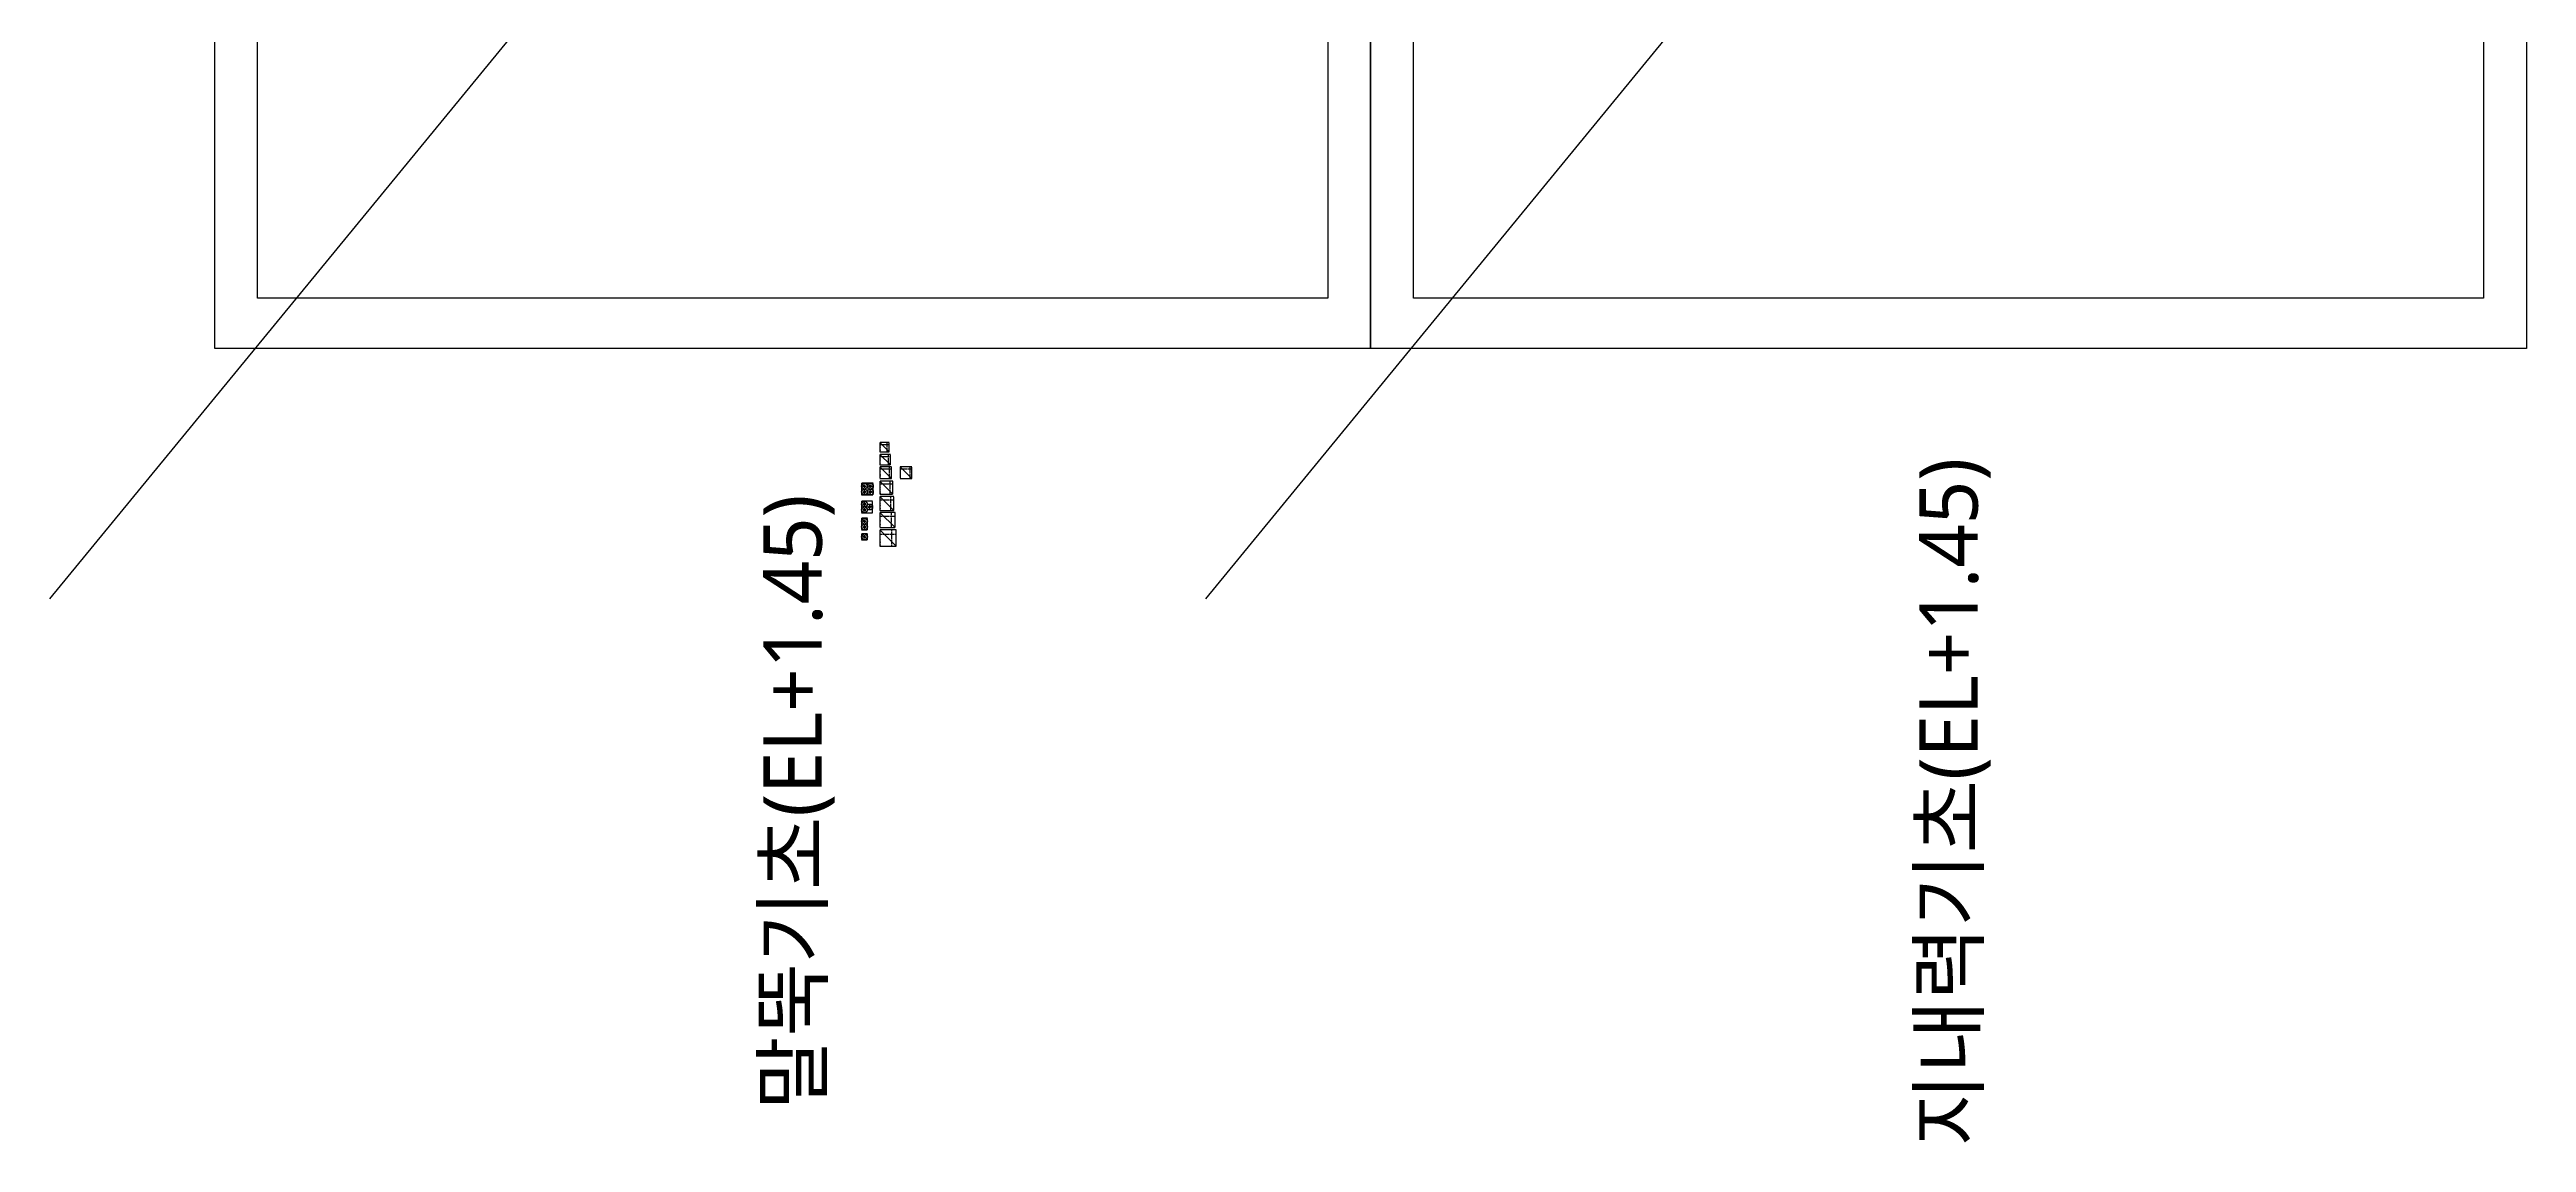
# Model space of a CAD drawing. Header units: millimetres. Extents: x 262481 to 2519995, y -394348 to 364571.
# Drawn here: x 1883556 to 2519995, y -302462 to -21688 of the extents above; entities that cross this region are included whole.
import ezdxf
from ezdxf.enums import TextEntityAlignment as Align

# ---------------------------------------------------------------- set-up
doc = ezdxf.new("R2010")
doc.units = ezdxf.units.MM
doc.header["$LTSCALE"] = 65
for name, pattern in [('XS-기초$0$CONTINOUS', [0]), ('XS-기초$0$HID', [2.3, 1.5, -0.8]), ('XS-기초$0$HID2', [7.5, 6, -1.5])]:
    doc.linetypes.add(name, pattern=pattern)
doc.layers.add('XS-기초$0$220126', color=20, linetype='Continuous', plot=False)
doc.layers.add('XS-기초$0$DEFPOINT', color=144, linetype='Continuous', plot=False)
for name, color, linetype in [('XS-기초$0$BAR-B', 2, 'XS-기초$0$HID2'), ('XS-기초$0$MAT', 3, 'XS-기초$0$HID'), ('XS-기초$0$PILE-P', 3, 'XS-기초$0$HID'), ('XS-기초$0$TEXT', 3, 'Continuous'), ('XS-기초$0$하부보강', 7, 'XS-기초$0$HID')]:
    doc.layers.add(name, color=color, linetype=linetype)
doc.styles.add('XS-기초$0$맑은고딕', font='malgun.ttf')

# ---------------------------------------------------------------- blocks, each defined once
blk = doc.blocks.new('XS-기초$0$PILE-P')
at = {"layer": 'XS-기초$0$DEFPOINT'}
blk.add_circle((0, 0), 750, dxfattribs=at)
at = {"layer": 'XS-기초$0$PILE-P', "color": 4, "linetype": 'XS-기초$0$CONTINOUS'}
for p, q in [((-450, 0), (450, 0)), ((0, -450), (0, 450))]:
    blk.add_line(p, q, dxfattribs=at)
at = {"layer": 'XS-기초$0$PILE-P', "linetype": 'XS-기초$0$HID', "ltscale": 0.7}
blk.add_circle((0, 0), 300, dxfattribs=at)
blk = doc.blocks.new('XS-기초$0$PF1')
at = {"layer": 'XS-기초$0$MAT', "linetype": 'XS-기초$0$HID'}
blk.add_lwpolyline([(-750, -750), (750, -750), (750, 750), (-750, 750)], close=True, dxfattribs=at)
at = {"layer": 'XS-기초$0$PILE-P', "rotation": 270}
blk.add_blockref('XS-기초$0$PILE-P', (0, 0), dxfattribs=at)
at = {"layer": 'XS-기초$0$DEFPOINT', "color": 1, "style": 'XS-기초$0$맑은고딕'}
blk.add_text('PF1-THK900', height=100, dxfattribs=at).set_placement((-700, 850), align=Align.MIDDLE_LEFT)
blk = doc.blocks.new('XS-기초$0$PF2')
at = {"layer": 'XS-기초$0$MAT', "linetype": 'XS-기초$0$HID'}
blk.add_lwpolyline([(-1500, -750), (1500, -750), (1500, 750), (-1500, 750)], close=True, dxfattribs=at)
at = {"layer": 'XS-기초$0$PILE-P', "rotation": 270}
for p in [(-750, 0), (750, 0)]:
    blk.add_blockref('XS-기초$0$PILE-P', p, dxfattribs=at)
at = {"layer": 'XS-기초$0$DEFPOINT', "color": 1, "style": 'XS-기초$0$맑은고딕'}
blk.add_text('PF2-THK950', height=100, dxfattribs=at).set_placement((-1450, 850), align=Align.MIDDLE_LEFT)
blk = doc.blocks.new('XS-기초$0$PF3')
at = {"layer": 'XS-기초$0$MAT', "linetype": 'XS-기초$0$HID'}
blk.add_lwpolyline([(-1500, -1650), (1500, -1650), (1500, 1200), (-1500, 1200)], close=True, dxfattribs=at)
at = {"layer": 'XS-기초$0$PILE-P', "rotation": 270}
for p in [(-750, 450), (750, 450), (0, -900)]:
    blk.add_blockref('XS-기초$0$PILE-P', p, dxfattribs=at)
at = {"layer": 'XS-기초$0$DEFPOINT', "color": 1, "style": 'XS-기초$0$맑은고딕'}
blk.add_text('PF3-THK1000', height=100, dxfattribs=at).set_placement((-1450, 1300), align=Align.MIDDLE_LEFT)
blk = doc.blocks.new('XS-기초$0$PF4')
at = {"layer": 'XS-기초$0$MAT', "linetype": 'XS-기초$0$HID'}
blk.add_lwpolyline([(-1500, -1500), (1500, -1500), (1500, 1500), (-1500, 1500)], close=True, dxfattribs=at)
at = {"layer": 'XS-기초$0$PILE-P', "rotation": 270}
for p in [(-750, 750), (-750, -750), (750, 750), (750, -750)]:
    blk.add_blockref('XS-기초$0$PILE-P', p, dxfattribs=at)
at = {"layer": 'XS-기초$0$DEFPOINT', "color": 1, "style": 'XS-기초$0$맑은고딕'}
blk.add_text('PF4-THK1100', height=100, dxfattribs=at).set_placement((-1450, 1600), align=Align.MIDDLE_LEFT)
blk = doc.blocks.new('XS-기초$0$F1')
at = {"layer": 'XS-기초$0$BAR-B', "ltscale": 1.3}
for p, q in [((1000, 2100), (1000, -2100)), ((-2100, -1000), (2100, -1000))]:
    blk.add_line(p, q, dxfattribs=at)
at = {"layer": 'XS-기초$0$DEFPOINT'}
blk.add_line((2100, 2100), (-2100, -2100), dxfattribs=at)
at = {"layer": 'XS-기초$0$MAT', "linetype": 'XS-기초$0$HID'}
blk.add_lwpolyline([(-2100, -2100), (2100, -2100), (2100, 2100), (-2100, 2100)], close=True, dxfattribs=at)
at = {"layer": 'XS-기초$0$DEFPOINT', "color": 1, "style": 'XS-기초$0$맑은고딕'}
blk.add_text('F1-4200X4200X1100', height=150, dxfattribs=at).set_placement((-2050, 1900), align=Align.MIDDLE_LEFT)
blk = doc.blocks.new('XS-기초$0$F2')
at = {"layer": 'XS-기초$0$BAR-B', "ltscale": 1.3}
for p, q in [((1000, 1950), (1000, -1950)), ((-1950, -1000), (1950, -1000))]:
    blk.add_line(p, q, dxfattribs=at)
at = {"layer": 'XS-기초$0$DEFPOINT'}
blk.add_line((1950, 1950), (-1950, -1950), dxfattribs=at)
at = {"layer": 'XS-기초$0$MAT', "linetype": 'XS-기초$0$HID'}
blk.add_lwpolyline([(-1950, -1950), (1950, -1950), (1950, 1950), (-1950, 1950)], close=True, dxfattribs=at)
at = {"layer": 'XS-기초$0$DEFPOINT', "color": 1, "style": 'XS-기초$0$맑은고딕'}
blk.add_text('F2-3900X3900X1100', height=150, dxfattribs=at).set_placement((-1900, 1750), align=Align.MIDDLE_LEFT)
blk = doc.blocks.new('XS-기초$0$F3')
at = {"layer": 'XS-기초$0$BAR-B', "ltscale": 1.3}
for p, q in [((1000, 1800), (1000, -1800)), ((-1800, -1000), (1800, -1000))]:
    blk.add_line(p, q, dxfattribs=at)
at = {"layer": 'XS-기초$0$DEFPOINT'}
blk.add_line((1800, 1800), (-1800, -1800), dxfattribs=at)
at = {"layer": 'XS-기초$0$MAT', "linetype": 'XS-기초$0$HID'}
blk.add_lwpolyline([(-1800, -1800), (1800, -1800), (1800, 1800), (-1800, 1800)], close=True, dxfattribs=at)
at = {"layer": 'XS-기초$0$DEFPOINT', "color": 1, "style": 'XS-기초$0$맑은고딕'}
blk.add_text('F3-3600X3600X1000', height=150, dxfattribs=at).set_placement((-1750, 1600), align=Align.MIDDLE_LEFT)
blk = doc.blocks.new('XS-기초$0$F4')
at = {"layer": 'XS-기초$0$BAR-B', "ltscale": 1.3}
for p, q in [((1000, 1650), (1000, -1650)), ((-1650, -1000), (1650, -1000))]:
    blk.add_line(p, q, dxfattribs=at)
at = {"layer": 'XS-기초$0$DEFPOINT'}
blk.add_line((1650, 1650), (-1650, -1650), dxfattribs=at)
at = {"layer": 'XS-기초$0$MAT', "linetype": 'XS-기초$0$HID'}
blk.add_lwpolyline([(-1650, -1650), (1650, -1650), (1650, 1650), (-1650, 1650)], close=True, dxfattribs=at)
at = {"layer": 'XS-기초$0$DEFPOINT', "color": 1, "style": 'XS-기초$0$맑은고딕'}
blk.add_text('F4-3300X3300X900', height=150, dxfattribs=at).set_placement((-1600, 1450), align=Align.MIDDLE_LEFT)
blk = doc.blocks.new('XS-기초$0$F6')
at = {"layer": 'XS-기초$0$BAR-B', "ltscale": 1.3}
for p, q in [((850, 1350), (850, -1350)), ((-1350, -850), (1350, -850))]:
    blk.add_line(p, q, dxfattribs=at)
at = {"layer": 'XS-기초$0$DEFPOINT'}
blk.add_line((1350, 1350), (-1350, -1350), dxfattribs=at)
at = {"layer": 'XS-기초$0$MAT', "linetype": 'XS-기초$0$HID'}
blk.add_lwpolyline([(-1350, -1350), (1350, -1350), (1350, 1350), (-1350, 1350)], close=True, dxfattribs=at)
at = {"layer": 'XS-기초$0$DEFPOINT', "color": 1, "style": 'XS-기초$0$맑은고딕'}
blk.add_text('F6-2700X2700X800', height=150, dxfattribs=at).set_placement((-1300, 1150), align=Align.MIDDLE_LEFT)
blk = doc.blocks.new('XS-기초$0$F7')
at = {"layer": 'XS-기초$0$BAR-B', "ltscale": 1.3}
for p, q in [((700, 1200), (700, -1200)), ((-1200, -700), (1200, -700))]:
    blk.add_line(p, q, dxfattribs=at)
at = {"layer": 'XS-기초$0$DEFPOINT'}
blk.add_line((1200, 1200), (-1200, -1200), dxfattribs=at)
at = {"layer": 'XS-기초$0$MAT', "linetype": 'XS-기초$0$HID'}
blk.add_lwpolyline([(-1200, -1200), (1200, -1200), (1200, 1200), (-1200, 1200)], close=True, dxfattribs=at)
at = {"layer": 'XS-기초$0$DEFPOINT', "color": 1, "style": 'XS-기초$0$맑은고딕'}
blk.add_text('F7-2400X2400X800', height=150, dxfattribs=at).set_placement((-1150, 1000), align=Align.MIDDLE_LEFT)
blk = doc.blocks.new('XS-기초$0$하부보강')
at = {"layer": 'XS-기초$0$BAR-B', "ltscale": 1.3}
for p, q in [((1000, 1500), (1000, -1500)), ((-1500, -1000), (1500, -1000))]:
    blk.add_line(p, q, dxfattribs=at)
at = {"layer": 'XS-기초$0$DEFPOINT'}
blk.add_line((1500, 1500), (-1500, -1500), dxfattribs=at)
at = {"layer": 'XS-기초$0$하부보강', "linetype": 'XS-기초$0$HID'}
blk.add_lwpolyline([(-1500, -1500), (1500, -1500), (1500, 1500), (-1500, 1500)], close=True, dxfattribs=at)
at = {"layer": 'XS-기초$0$DEFPOINT', "color": 1, "style": 'XS-기초$0$맑은고딕'}
blk.add_text('하부보강-3000X3000X900', height=100, dxfattribs=at).set_placement((-1450, 1600), align=Align.MIDDLE_LEFT)
blk = doc.blocks.new('XS-기초$0$F5')
at = {"layer": 'XS-기초$0$BAR-B', "ltscale": 1.3}
for p, q in [((1000, 1500), (1000, -1500)), ((-1500, -1000), (1500, -1000))]:
    blk.add_line(p, q, dxfattribs=at)
at = {"layer": 'XS-기초$0$DEFPOINT'}
blk.add_line((1500, 1500), (-1500, -1500), dxfattribs=at)
at = {"layer": 'XS-기초$0$MAT', "linetype": 'XS-기초$0$HID'}
blk.add_lwpolyline([(-1500, -1500), (1500, -1500), (1500, 1500), (-1500, 1500)], close=True, dxfattribs=at)
at = {"layer": 'XS-기초$0$DEFPOINT', "color": 1, "style": 'XS-기초$0$맑은고딕'}
blk.add_text('F5-3000X3000X900', height=150, dxfattribs=at).set_placement((-1450, 1300), align=Align.MIDDLE_LEFT)

msp = doc.modelspace()

# ---------------------------------------------------------------- linework, layer by layer
at = {"layer": 'XS-기초$0$220126'}
for p, q in [((2028863.6, 14250.6), (1883556.2, -162768.3)), ((2325863.6, 14250.6), (2180556.2, -162768.3))]:
    msp.add_line(p, q, dxfattribs=at)
at = {"layer": 'XS-기초$0$DEFPOINT'}
for points in [[(1925995.4, -98527.7), (1925995.4, 321972.3), (2222995.4, 321972.3), (2222995.4, -98527.7)], [(2222995.4, -98527.7), (2222995.4, 321972.3), (2519995.4, 321972.3), (2519995.4, -98527.7)], [(1936995.4, -85527.7), (1936995.4, 279472.3), (2211995.4, 279472.3), (2211995.4, -85527.7)], [(2233995.4, -85527.7), (2233995.4, 279472.3), (2508995.4, 279472.3), (2508995.4, -85527.7)]]:
    msp.add_lwpolyline(points, close=True, dxfattribs=at)

# ---------------------------------------------------------------- block references
at = {"layer": 'XS-기초$0$MAT', "rotation": 90}
for name, p in [('XS-기초$0$F7', (2098123.3, -123863.1)), ('XS-기초$0$F6', (2098273.3, -127060.8)), ('XS-기초$0$F5', (2098423.3, -130394.9)), ('XS-기초$0$F4', (2098573.3, -134260.9)), ('XS-기초$0$F3', (2098723.3, -138341)), ('XS-기초$0$F2', (2098873.3, -142534.7)), ('XS-기초$0$F1', (2099023.3, -147211.8))]:
    msp.add_blockref(name, p, dxfattribs=at)
at = {"layer": 'XS-기초$0$PILE-P', "rotation": 90}
for name, p in [('XS-기초$0$PF4', (2093702.5, -134604.9)), ('XS-기초$0$PF3', (2093402.5, -139208.4)), ('XS-기초$0$PF2', (2092952.5, -143595)), ('XS-기초$0$PF1', (2092952.5, -146870.8))]:
    msp.add_blockref(name, p, dxfattribs=at)
at = {"layer": 'XS-기초$0$하부보강', "rotation": 90}
msp.add_blockref('XS-기초$0$하부보강', (2103661.8, -130394.9), dxfattribs=at)

# ---------------------------------------------------------------- texts
at = {"layer": 'XS-기초$0$TEXT', "style": 'XS-기초$0$맑은고딕'}
for s, p in [('지내력기초(EL+1.45)', (2371495.4, -215046.2)), ('말뚝기초(EL+1.45)', (2074495.4, -215046.2))]:
    msp.add_text(s, height=15000, rotation=90, dxfattribs=at).set_placement(p, align=Align.MIDDLE_CENTER)

doc.saveas('drawing.dxf')
